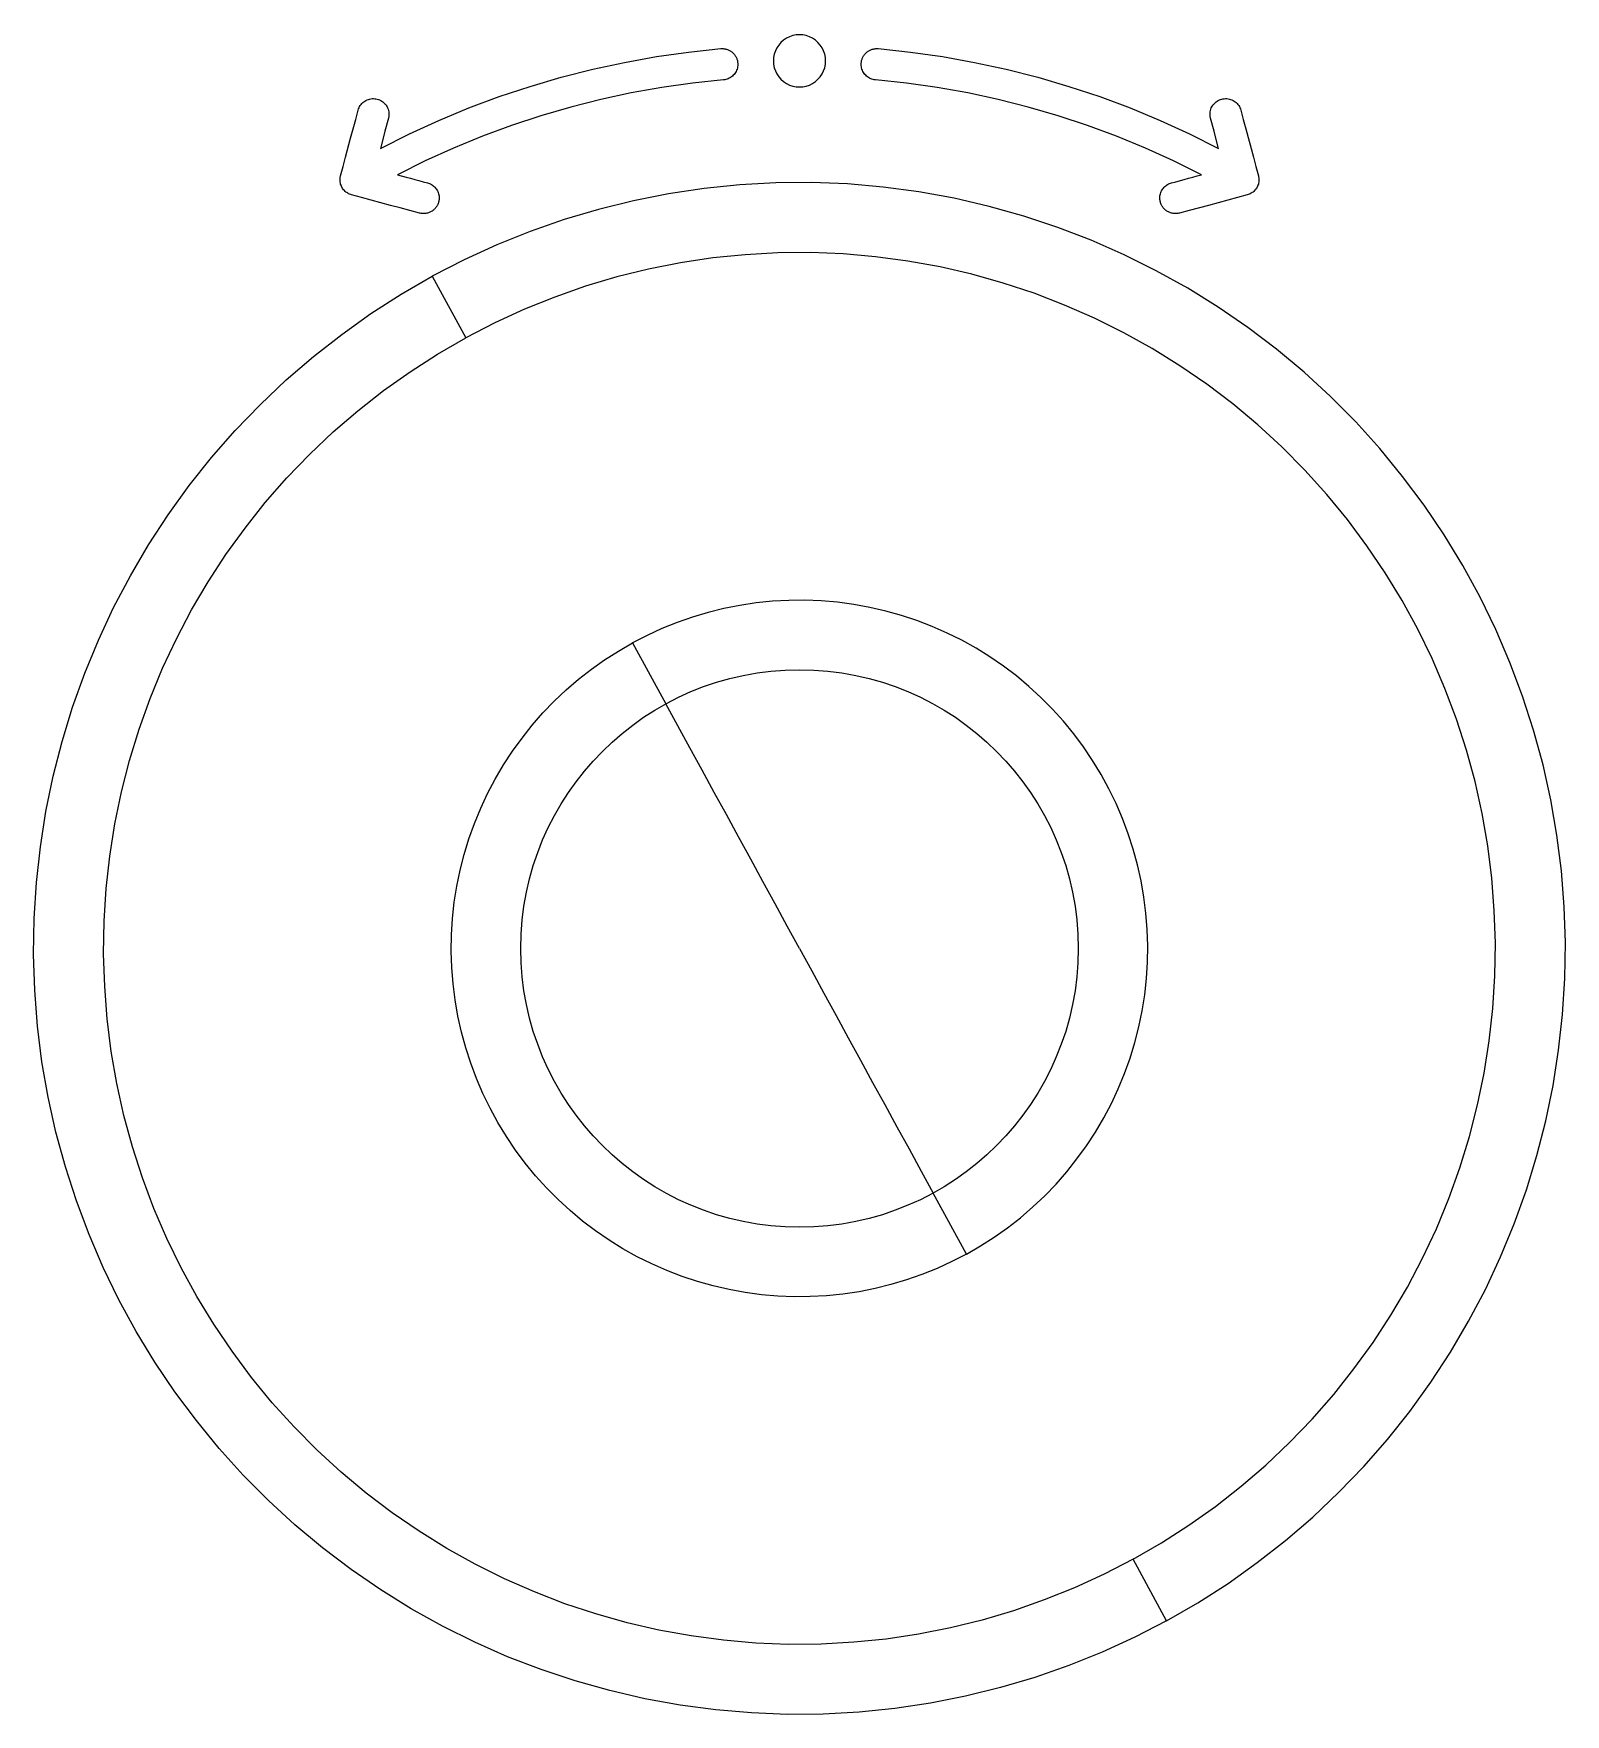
# Model space of a CAD drawing. Extents: x 0 to 320, y 0 to 1157.
# Drawn here: x 227.81 to 257.16, y 729.6 to 761.79 of the extents above; entities that cross this region are included whole.
import ezdxf

# ---------------------------------------------------------------- set-up
doc = ezdxf.new("R2010")
doc.units = 0
doc.layers.add('-15N-THT. THIẾT BỊ ĐÓNG MỞ', color=40, linetype='CONTINUOUS')

# ---------------------------------------------------------------- blocks, each defined once
blk = doc.blocks.new('06 - N - SC VSD ATV630C11~C16N4')
at = {"layer": '-15N-THT. THIẾT BỊ ĐÓNG MỞ'}
for p, q in [((79.112, 182.743), (79.723, 182.853)), ((79.723, 182.853), (80.339, 182.94)), ((80.339, 182.94), (80.957, 183.006)), ((80.957, 183.006), (80.971, 183.007)), ((80.957, 183.006), (80.957, 183.006)), ((80.971, 183.007), (80.986, 183.007)), ((80.986, 183.007), (81, 183.006)), ((81, 183.006), (81.014, 183.005)), ((81.014, 183.005), (81.028, 183.003)), ((81.028, 183.003), (81.042, 183.001)), ((81.042, 183.001), (81.056, 182.998)), ((81.056, 182.998), (81.07, 182.994)), ((81.07, 182.994), (81.083, 182.99)), ((81.083, 182.99), (81.097, 182.985)), ((81.097, 182.985), (81.11, 182.979)), ((81.11, 182.979), (81.122, 182.973)), ((81.122, 182.973), (81.135, 182.966)), ((81.135, 182.966), (81.147, 182.958)), ((81.147, 182.958), (81.159, 182.95)), ((81.159, 182.95), (81.17, 182.942)), ((81.17, 182.942), (81.181, 182.933)), ((81.181, 182.933), (81.191, 182.923)), ((81.191, 182.923), (81.201, 182.913)), ((81.201, 182.913), (81.211, 182.903)), ((81.211, 182.903), (81.22, 182.892)), ((81.22, 182.892), (81.228, 182.88)), ((81.228, 182.88), (81.236, 182.869)), ((81.236, 182.869), (81.243, 182.856)), ((81.243, 182.856), (81.25, 182.844)), ((83.68, 182.844), (83.687, 182.856)), ((83.687, 182.856), (83.694, 182.869)), ((83.694, 182.869), (83.702, 182.88)), ((83.702, 182.88), (83.71, 182.892)), ((83.71, 182.892), (83.719, 182.903)), ((83.719, 182.903), (83.729, 182.913)), ((83.729, 182.913), (83.739, 182.923)), ((83.739, 182.923), (83.749, 182.933)), ((83.749, 182.933), (83.76, 182.942)), ((83.76, 182.942), (83.771, 182.95)), ((83.771, 182.95), (83.783, 182.958)), ((83.783, 182.958), (83.795, 182.966)), ((83.795, 182.966), (83.808, 182.973)), ((83.808, 182.973), (83.82, 182.979)), ((83.82, 182.979), (83.833, 182.985)), ((83.833, 182.985), (83.847, 182.99)), ((83.847, 182.99), (83.86, 182.994)), ((83.86, 182.994), (83.874, 182.998)), ((83.874, 182.998), (83.888, 183.001)), ((83.888, 183.001), (83.902, 183.003)), ((83.902, 183.003), (83.916, 183.005)), ((83.916, 183.005), (83.93, 183.006)), ((83.93, 183.006), (83.944, 183.007)), ((83.944, 183.007), (83.959, 183.007)), ((83.959, 183.007), (83.973, 183.006)), ((83.973, 183.006), (84.591, 182.94)), ((83.973, 183.006), (83.973, 183.006)), ((84.591, 182.94), (85.206, 182.853)), ((85.206, 182.853), (85.818, 182.743)), ((77.901, 182.459), (78.504, 182.612)), ((78.504, 182.612), (79.112, 182.743)), ((81.227, 182.531), (81.212, 182.513)), ((81.24, 182.551), (81.227, 182.531)), ((81.251, 182.571), (81.24, 182.551)), ((81.25, 182.844), (81.256, 182.831)), ((81.261, 182.593), (81.251, 182.571)), ((81.256, 182.831), (81.262, 182.818)), ((81.269, 182.615), (81.261, 182.593)), ((81.262, 182.818), (81.267, 182.805)), ((81.267, 182.805), (81.271, 182.791)), ((81.275, 182.637), (81.269, 182.615)), ((81.271, 182.791), (81.275, 182.777)), ((81.275, 182.777), (81.278, 182.764)), ((81.28, 182.66), (81.275, 182.637)), ((81.278, 182.764), (81.28, 182.749)), ((81.28, 182.749), (81.282, 182.735)), ((81.282, 182.683), (81.28, 182.66)), ((81.282, 182.735), (81.283, 182.721)), ((81.283, 182.707), (81.282, 182.683)), ((81.283, 182.721), (81.283, 182.707)), ((81.283, 182.707), (81.283, 182.707)), ((81.965, 182.772), (81.965, 182.772)), ((82.965, 182.772), (82.965, 182.772)), ((83.647, 182.721), (83.648, 182.735)), ((83.647, 182.707), (83.647, 182.721)), ((83.648, 182.683), (83.647, 182.707)), ((83.647, 182.707), (83.647, 182.707)), ((83.648, 182.735), (83.65, 182.749)), ((83.65, 182.66), (83.648, 182.683)), ((83.65, 182.749), (83.652, 182.764)), ((83.655, 182.637), (83.65, 182.66)), ((83.652, 182.764), (83.655, 182.777)), ((83.655, 182.777), (83.659, 182.791)), ((83.661, 182.615), (83.655, 182.637)), ((83.659, 182.791), (83.663, 182.805)), ((83.669, 182.593), (83.661, 182.615)), ((83.663, 182.805), (83.668, 182.818)), ((83.668, 182.818), (83.674, 182.831)), ((83.679, 182.571), (83.669, 182.593)), ((83.674, 182.831), (83.68, 182.844)), ((83.69, 182.551), (83.679, 182.571)), ((83.703, 182.531), (83.69, 182.551)), ((83.718, 182.513), (83.703, 182.531)), ((85.818, 182.743), (86.426, 182.612)), ((86.426, 182.612), (87.029, 182.459)), ((76.715, 182.088), (77.305, 182.284)), ((77.305, 182.284), (77.901, 182.459)), ((79.829, 182.262), (79.243, 182.158)), ((80.418, 182.346), (79.829, 182.262)), ((81.009, 182.408), (80.418, 182.346)), ((81.033, 182.411), (81.009, 182.408)), ((81.009, 182.408), (81.009, 182.408)), ((81.056, 182.416), (81.033, 182.411)), ((81.078, 182.422), (81.056, 182.416)), ((81.1, 182.431), (81.078, 182.422)), ((81.121, 182.441), (81.1, 182.431)), ((81.142, 182.452), (81.121, 182.441)), ((81.161, 182.465), (81.142, 182.452)), ((81.179, 182.48), (81.161, 182.465)), ((81.196, 182.496), (81.179, 182.48)), ((81.212, 182.513), (81.196, 182.496)), ((83.734, 182.496), (83.718, 182.513)), ((83.751, 182.48), (83.734, 182.496)), ((83.769, 182.465), (83.751, 182.48)), ((83.788, 182.452), (83.769, 182.465)), ((83.809, 182.441), (83.788, 182.452)), ((83.83, 182.431), (83.809, 182.441)), ((83.852, 182.422), (83.83, 182.431)), ((83.874, 182.416), (83.852, 182.422)), ((83.897, 182.411), (83.874, 182.416)), ((83.92, 182.408), (83.897, 182.411)), ((84.512, 182.346), (83.92, 182.408)), ((83.92, 182.408), (83.92, 182.408)), ((85.101, 182.262), (84.512, 182.346)), ((85.687, 182.158), (85.101, 182.262)), ((87.029, 182.459), (87.625, 182.284)), ((87.625, 182.284), (88.215, 182.088)), ((74.028, 181.874), (74.039, 181.896)), ((74.039, 181.896), (74.052, 181.917)), ((74.052, 181.917), (74.067, 181.937)), ((74.067, 181.937), (74.083, 181.956)), ((74.083, 181.956), (74.101, 181.973)), ((74.101, 181.973), (74.12, 181.989)), ((74.12, 181.989), (74.14, 182.003)), ((74.14, 182.003), (74.161, 182.015)), ((74.161, 182.015), (74.184, 182.026)), ((74.184, 182.026), (74.207, 182.034)), ((74.207, 182.034), (74.23, 182.041)), ((74.23, 182.041), (74.255, 182.046)), ((74.255, 182.046), (74.279, 182.049)), ((74.279, 182.049), (74.304, 182.049)), ((74.304, 182.049), (74.328, 182.048)), ((74.328, 182.048), (74.353, 182.045)), ((74.353, 182.045), (74.377, 182.04)), ((74.377, 182.04), (74.4, 182.033)), ((74.4, 182.033), (74.423, 182.024)), ((74.423, 182.024), (74.446, 182.013)), ((74.446, 182.013), (74.467, 182)), ((74.467, 182), (74.487, 181.986)), ((74.487, 181.986), (74.506, 181.97)), ((74.506, 181.97), (74.523, 181.952)), ((74.523, 181.952), (74.539, 181.934)), ((74.539, 181.934), (74.553, 181.913)), ((74.553, 181.913), (74.566, 181.892)), ((74.566, 181.892), (74.576, 181.87)), ((76.132, 181.871), (76.715, 182.088)), ((78.084, 181.887), (77.513, 181.72)), ((78.661, 182.033), (78.084, 181.887)), ((79.243, 182.158), (78.661, 182.033)), ((86.269, 182.033), (85.687, 182.158)), ((86.846, 181.887), (86.269, 182.033)), ((87.417, 181.72), (86.846, 181.887)), ((88.215, 182.088), (88.798, 181.871)), ((90.353, 181.87), (90.364, 181.892)), ((90.364, 181.892), (90.377, 181.913)), ((90.377, 181.913), (90.391, 181.934)), ((90.391, 181.934), (90.407, 181.952)), ((90.407, 181.952), (90.424, 181.97)), ((90.424, 181.97), (90.443, 181.986)), ((90.443, 181.986), (90.463, 182)), ((90.463, 182), (90.484, 182.013)), ((90.484, 182.013), (90.507, 182.024)), ((90.507, 182.024), (90.529, 182.033)), ((90.529, 182.033), (90.553, 182.04)), ((90.553, 182.04), (90.577, 182.045)), ((90.577, 182.045), (90.602, 182.048)), ((90.602, 182.048), (90.626, 182.049)), ((90.626, 182.049), (90.651, 182.049)), ((90.651, 182.049), (90.675, 182.046)), ((90.675, 182.046), (90.7, 182.041)), ((90.7, 182.041), (90.723, 182.034)), ((90.723, 182.034), (90.746, 182.026)), ((90.746, 182.026), (90.769, 182.015)), ((90.769, 182.015), (90.79, 182.003)), ((90.79, 182.003), (90.81, 181.989)), ((90.81, 181.989), (90.829, 181.973)), ((90.829, 181.973), (90.847, 181.956)), ((90.847, 181.956), (90.863, 181.937)), ((90.863, 181.937), (90.878, 181.917)), ((90.878, 181.917), (90.891, 181.896)), ((90.891, 181.896), (90.902, 181.874)), ((73.916, 181.469), (73.964, 181.648)), ((73.964, 181.648), (74.012, 181.827)), ((74.012, 181.827), (74.019, 181.851)), ((74.012, 181.827), (74.012, 181.827)), ((74.019, 181.851), (74.028, 181.874)), ((74.591, 181.672), (74.525, 181.425)), ((74.576, 181.87), (74.585, 181.847)), ((74.585, 181.847), (74.592, 181.823)), ((74.594, 181.683), (74.591, 181.672)), ((74.591, 181.672), (74.591, 181.672)), ((74.592, 181.823), (74.597, 181.799)), ((74.596, 181.694), (74.594, 181.683)), ((74.598, 181.705), (74.596, 181.694)), ((74.597, 181.799), (74.6, 181.774)), ((74.6, 181.716), (74.598, 181.705)), ((74.6, 181.774), (74.601, 181.75)), ((74.601, 181.727), (74.6, 181.716)), ((74.601, 181.75), (74.601, 181.739)), ((74.601, 181.75), (74.601, 181.75)), ((74.601, 181.739), (74.601, 181.727)), ((74.993, 181.375), (75.558, 181.633)), ((75.558, 181.633), (76.132, 181.871)), ((77.513, 181.72), (76.948, 181.534)), ((87.982, 181.534), (87.417, 181.72)), ((88.798, 181.871), (89.372, 181.633)), ((89.372, 181.633), (89.937, 181.375)), ((90.329, 181.75), (90.33, 181.774)), ((90.329, 181.739), (90.329, 181.75)), ((90.329, 181.75), (90.329, 181.75)), ((90.329, 181.727), (90.329, 181.739)), ((90.33, 181.716), (90.329, 181.727)), ((90.33, 181.774), (90.333, 181.799)), ((90.332, 181.705), (90.33, 181.716)), ((90.334, 181.694), (90.332, 181.705)), ((90.333, 181.799), (90.338, 181.823)), ((90.336, 181.683), (90.334, 181.694)), ((90.339, 181.672), (90.336, 181.683)), ((90.338, 181.823), (90.345, 181.847)), ((90.405, 181.425), (90.339, 181.672)), ((90.339, 181.672), (90.339, 181.672)), ((90.345, 181.847), (90.353, 181.87)), ((90.902, 181.874), (90.911, 181.851)), ((90.911, 181.851), (90.918, 181.827)), ((90.918, 181.827), (90.966, 181.648)), ((90.918, 181.827), (90.918, 181.827)), ((90.966, 181.648), (91.014, 181.469)), ((73.771, 180.93), (73.867, 181.289)), ((73.867, 181.289), (73.916, 181.469)), ((74.437, 181.096), (74.993, 181.375)), ((74.503, 181.343), (74.437, 181.096)), ((74.525, 181.425), (74.503, 181.343)), ((76.39, 181.327), (75.839, 181.101)), ((76.948, 181.534), (76.39, 181.327)), ((88.54, 181.327), (87.982, 181.534)), ((89.091, 181.101), (88.54, 181.327)), ((89.937, 181.375), (90.493, 181.096)), ((90.427, 181.343), (90.405, 181.425)), ((90.493, 181.096), (90.427, 181.343)), ((91.014, 181.469), (91.159, 180.93)), ((73.723, 180.751), (73.771, 180.93)), ((74.437, 181.096), (74.437, 181.096)), ((75.839, 181.101), (75.297, 180.855)), ((89.632, 180.855), (89.091, 181.101)), ((90.493, 181.096), (90.493, 181.096)), ((91.159, 180.93), (91.207, 180.751)), ((73.675, 180.572), (73.723, 180.751)), ((75.297, 180.855), (74.765, 180.59)), ((90.165, 180.59), (89.632, 180.855)), ((91.207, 180.751), (91.255, 180.572)), ((73.665, 180.505), (73.666, 180.516)), ((73.665, 180.494), (73.665, 180.505)), ((73.666, 180.473), (73.665, 180.494)), ((73.665, 180.494), (73.665, 180.494)), ((73.666, 180.516), (73.667, 180.528)), ((73.668, 180.453), (73.666, 180.473)), ((73.667, 180.528), (73.668, 180.539)), ((73.668, 180.539), (73.67, 180.55)), ((73.671, 180.432), (73.668, 180.453)), ((73.67, 180.55), (73.673, 180.561)), ((73.676, 180.412), (73.671, 180.432)), ((73.673, 180.561), (73.675, 180.572)), ((73.675, 180.572), (73.675, 180.572)), ((73.683, 180.393), (73.676, 180.412)), ((73.69, 180.373), (73.683, 180.393)), ((73.699, 180.355), (73.69, 180.373)), ((73.709, 180.337), (73.699, 180.355)), ((73.721, 180.32), (73.709, 180.337)), ((73.733, 180.303), (73.721, 180.32)), ((73.747, 180.288), (73.733, 180.303)), ((73.762, 180.273), (73.747, 180.288)), ((73.777, 180.26), (73.762, 180.273)), ((74.765, 180.59), (74.929, 180.546)), ((74.765, 180.59), (74.765, 180.59)), ((74.929, 180.546), (75.012, 180.524)), ((75.012, 180.524), (75.094, 180.502)), ((75.094, 180.502), (75.176, 180.48)), ((75.176, 180.48), (75.258, 180.458)), ((75.258, 180.458), (75.341, 180.436)), ((75.341, 180.436), (75.36, 180.43)), ((75.341, 180.436), (75.341, 180.436)), ((75.36, 180.43), (75.38, 180.423)), ((75.38, 180.423), (75.399, 180.414)), ((75.399, 180.414), (75.417, 180.404)), ((75.417, 180.404), (75.434, 180.393)), ((75.434, 180.393), (75.451, 180.38)), ((75.451, 180.38), (75.466, 180.367)), ((75.466, 180.367), (75.481, 180.352)), ((75.481, 180.352), (75.495, 180.337)), ((75.495, 180.337), (75.507, 180.321)), ((75.507, 180.321), (75.519, 180.303)), ((75.519, 180.303), (75.529, 180.285)), ((75.529, 180.285), (75.538, 180.267)), ((80.638, 180.328), (79.957, 180.226)), ((81.322, 180.398), (80.638, 180.328)), ((82.009, 180.435), (81.322, 180.398)), ((82.697, 180.441), (82.009, 180.435)), ((83.384, 180.414), (82.697, 180.441)), ((84.069, 180.354), (83.384, 180.414)), ((84.751, 180.263), (84.069, 180.354)), ((89.392, 180.267), (89.401, 180.285)), ((89.401, 180.285), (89.411, 180.303)), ((89.411, 180.303), (89.423, 180.321)), ((89.423, 180.321), (89.435, 180.337)), ((89.435, 180.337), (89.449, 180.352)), ((89.449, 180.352), (89.464, 180.367)), ((89.464, 180.367), (89.479, 180.38)), ((89.479, 180.38), (89.496, 180.393)), ((89.496, 180.393), (89.513, 180.404)), ((89.513, 180.404), (89.531, 180.414)), ((89.531, 180.414), (89.55, 180.423)), ((89.55, 180.423), (89.57, 180.43)), ((89.57, 180.43), (89.589, 180.436)), ((89.589, 180.436), (89.672, 180.458)), ((89.589, 180.436), (89.589, 180.436)), ((89.672, 180.458), (89.836, 180.502)), ((89.836, 180.502), (89.918, 180.524)), ((89.918, 180.524), (90.001, 180.546)), ((90.001, 180.546), (90.083, 180.568)), ((90.083, 180.568), (90.165, 180.59)), ((90.165, 180.59), (90.165, 180.59)), ((91.168, 180.273), (91.153, 180.26)), ((91.183, 180.288), (91.168, 180.273)), ((91.197, 180.303), (91.183, 180.288)), ((91.209, 180.32), (91.197, 180.303)), ((91.221, 180.337), (91.209, 180.32)), ((91.231, 180.355), (91.221, 180.337)), ((91.24, 180.373), (91.231, 180.355)), ((91.247, 180.393), (91.24, 180.373)), ((91.254, 180.412), (91.247, 180.393)), ((91.259, 180.432), (91.254, 180.412)), ((91.255, 180.572), (91.257, 180.561)), ((91.255, 180.572), (91.255, 180.572)), ((91.257, 180.561), (91.26, 180.55)), ((91.262, 180.453), (91.259, 180.432)), ((91.26, 180.55), (91.262, 180.539)), ((91.262, 180.539), (91.263, 180.528)), ((91.264, 180.473), (91.262, 180.453)), ((91.263, 180.528), (91.264, 180.516)), ((91.264, 180.516), (91.265, 180.505)), ((91.265, 180.494), (91.264, 180.473)), ((91.265, 180.505), (91.265, 180.494)), ((91.265, 180.494), (91.265, 180.494)), ((73.794, 180.248), (73.777, 180.26)), ((73.811, 180.236), (73.794, 180.248)), ((73.829, 180.226), (73.811, 180.236)), ((73.848, 180.218), (73.829, 180.226)), ((73.868, 180.21), (73.848, 180.218)), ((73.887, 180.204), (73.868, 180.21)), ((74.073, 180.155), (73.887, 180.204)), ((73.887, 180.204), (73.887, 180.204)), ((74.258, 180.105), (74.073, 180.155)), ((74.444, 180.055), (74.258, 180.105)), ((74.629, 180.005), (74.444, 180.055)), ((74.815, 179.956), (74.629, 180.005)), ((75, 179.906), (74.815, 179.956)), ((75.496, 179.957), (75.486, 179.945)), ((75.505, 179.97), (75.496, 179.957)), ((75.514, 179.983), (75.505, 179.97)), ((75.522, 179.996), (75.514, 179.983)), ((75.53, 180.01), (75.522, 179.996)), ((75.537, 180.024), (75.53, 180.01)), ((75.543, 180.038), (75.537, 180.024)), ((75.538, 180.267), (75.545, 180.248)), ((75.548, 180.053), (75.543, 180.038)), ((75.545, 180.248), (75.552, 180.228)), ((75.553, 180.068), (75.548, 180.053)), ((75.552, 180.228), (75.557, 180.208)), ((75.556, 180.084), (75.553, 180.068)), ((75.559, 180.099), (75.556, 180.084)), ((75.557, 180.208), (75.56, 180.187)), ((75.561, 180.115), (75.559, 180.099)), ((75.56, 180.187), (75.562, 180.167)), ((75.563, 180.131), (75.561, 180.115)), ((75.562, 180.167), (75.563, 180.146)), ((75.563, 180.146), (75.563, 180.131)), ((75.563, 180.146), (75.563, 180.146)), ((79.283, 180.093), (78.615, 179.928)), ((79.957, 180.226), (79.283, 180.093)), ((85.428, 180.14), (84.751, 180.263)), ((86.098, 179.985), (85.428, 180.14)), ((86.76, 179.8), (86.098, 179.985)), ((89.367, 180.146), (89.368, 180.167)), ((89.367, 180.131), (89.367, 180.146)), ((89.367, 180.146), (89.367, 180.146)), ((89.369, 180.115), (89.367, 180.131)), ((89.368, 180.167), (89.37, 180.187)), ((89.371, 180.099), (89.369, 180.115)), ((89.37, 180.187), (89.373, 180.208)), ((89.374, 180.084), (89.371, 180.099)), ((89.373, 180.208), (89.378, 180.228)), ((89.377, 180.068), (89.374, 180.084)), ((89.382, 180.053), (89.377, 180.068)), ((89.378, 180.228), (89.385, 180.248)), ((89.387, 180.038), (89.382, 180.053)), ((89.385, 180.248), (89.392, 180.267)), ((89.393, 180.024), (89.387, 180.038)), ((89.4, 180.01), (89.393, 180.024)), ((89.407, 179.996), (89.4, 180.01)), ((89.416, 179.983), (89.407, 179.996)), ((89.425, 179.97), (89.416, 179.983)), ((89.434, 179.957), (89.425, 179.97)), ((89.444, 179.945), (89.434, 179.957)), ((90.301, 180.005), (89.93, 179.906)), ((90.486, 180.055), (90.301, 180.005)), ((90.857, 180.155), (90.486, 180.055)), ((91.043, 180.204), (90.857, 180.155)), ((91.062, 180.21), (91.043, 180.204)), ((91.043, 180.204), (91.043, 180.204)), ((91.082, 180.218), (91.062, 180.21)), ((91.1, 180.226), (91.082, 180.218)), ((91.119, 180.236), (91.1, 180.226)), ((91.136, 180.248), (91.119, 180.236)), ((91.153, 180.26), (91.136, 180.248)), ((75.185, 179.856), (75, 179.906)), ((75.201, 179.853), (75.185, 179.856)), ((75.185, 179.856), (75.185, 179.856)), ((75.216, 179.85), (75.201, 179.853)), ((75.232, 179.848), (75.216, 179.85)), ((75.247, 179.847), (75.232, 179.848)), ((75.263, 179.846), (75.247, 179.847)), ((75.279, 179.847), (75.263, 179.846)), ((75.295, 179.848), (75.279, 179.847)), ((75.31, 179.85), (75.295, 179.848)), ((75.326, 179.853), (75.31, 179.85)), ((75.341, 179.857), (75.326, 179.853)), ((75.356, 179.861), (75.341, 179.857)), ((75.371, 179.866), (75.356, 179.861)), ((75.385, 179.872), (75.371, 179.866)), ((75.399, 179.879), (75.385, 179.872)), ((75.413, 179.887), (75.399, 179.879)), ((75.427, 179.895), (75.413, 179.887)), ((75.439, 179.904), (75.427, 179.895)), ((75.452, 179.913), (75.439, 179.904)), ((75.464, 179.923), (75.452, 179.913)), ((75.475, 179.934), (75.464, 179.923)), ((75.486, 179.945), (75.475, 179.934)), ((77.955, 179.732), (77.306, 179.505)), ((78.615, 179.928), (77.955, 179.732)), ((87.413, 179.583), (86.76, 179.8)), ((89.455, 179.934), (89.444, 179.945)), ((89.466, 179.923), (89.455, 179.934)), ((89.478, 179.913), (89.466, 179.923)), ((89.491, 179.904), (89.478, 179.913)), ((89.503, 179.895), (89.491, 179.904)), ((89.517, 179.887), (89.503, 179.895)), ((89.531, 179.879), (89.517, 179.887)), ((89.545, 179.872), (89.531, 179.879)), ((89.559, 179.866), (89.545, 179.872)), ((89.574, 179.861), (89.559, 179.866)), ((89.589, 179.857), (89.574, 179.861)), ((89.604, 179.853), (89.589, 179.857)), ((89.62, 179.85), (89.604, 179.853)), ((89.635, 179.848), (89.62, 179.85)), ((89.651, 179.847), (89.635, 179.848)), ((89.667, 179.846), (89.651, 179.847)), ((89.682, 179.847), (89.667, 179.846)), ((89.698, 179.848), (89.682, 179.847)), ((89.714, 179.85), (89.698, 179.848)), ((89.729, 179.853), (89.714, 179.85)), ((89.745, 179.856), (89.729, 179.853)), ((89.93, 179.906), (89.745, 179.856)), ((89.745, 179.856), (89.745, 179.856)), ((77.306, 179.505), (76.668, 179.249)), ((88.055, 179.336), (87.413, 179.583)), ((88.684, 179.059), (88.055, 179.336)), ((76.668, 179.249), (76.043, 178.962)), ((80.805, 178.997), (80.187, 178.905)), ((81.426, 179.06), (80.805, 178.997)), ((82.05, 179.094), (81.426, 179.06)), ((82.675, 179.099), (82.05, 179.094)), ((83.3, 179.075), (82.675, 179.099)), ((83.922, 179.021), (83.3, 179.075)), ((84.542, 178.938), (83.922, 179.021)), ((89.3, 178.753), (88.684, 179.059)), ((76.043, 178.962), (75.431, 178.646)), ((79.574, 178.783), (78.967, 178.634)), ((80.187, 178.905), (79.574, 178.783)), ((85.157, 178.826), (84.542, 178.938)), ((85.766, 178.686), (85.157, 178.826)), ((86.367, 178.517), (85.766, 178.686)), ((89.901, 178.418), (89.3, 178.753)), ((74.836, 178.303), (75.431, 178.646)), ((75.431, 178.646), (76.075, 177.469)), ((78.368, 178.455), (77.778, 178.249)), ((78.967, 178.634), (78.368, 178.455)), ((86.96, 178.32), (86.367, 178.517)), ((90.486, 178.055), (89.901, 178.418)), ((74.257, 177.931), (74.836, 178.303)), ((77.778, 178.249), (77.198, 178.016)), ((87.544, 178.095), (86.96, 178.32)), ((88.116, 177.844), (87.544, 178.095)), ((91.053, 177.666), (90.486, 178.055)), ((73.696, 177.533), (74.257, 177.931)), ((76.63, 177.756), (76.075, 177.469)), ((77.198, 178.016), (76.63, 177.756)), ((88.675, 177.565), (88.116, 177.844)), ((73.154, 177.109), (73.696, 177.533)), ((75.533, 177.157), (76.075, 177.469)), ((89.221, 177.261), (88.675, 177.565)), ((91.601, 177.25), (91.053, 177.666)), ((72.633, 176.66), (73.154, 177.109)), ((75.007, 176.819), (75.533, 177.157)), ((89.752, 176.932), (89.221, 177.261)), ((92.129, 176.81), (91.601, 177.25)), ((74.498, 176.458), (75.007, 176.819)), ((90.268, 176.578), (89.752, 176.932)), ((92.636, 176.345), (92.129, 176.81)), ((72.133, 176.187), (72.633, 176.66)), ((74.006, 176.072), (74.498, 176.458)), ((90.766, 176.201), (90.268, 176.578)), ((71.657, 175.692), (72.133, 176.187)), ((91.245, 175.8), (90.766, 176.201)), ((93.12, 175.856), (92.636, 176.345)), ((73.532, 175.665), (74.006, 176.072)), ((91.706, 175.378), (91.245, 175.8)), ((93.581, 175.346), (93.12, 175.856)), ((71.203, 175.174), (71.657, 175.692)), ((73.078, 175.235), (73.532, 175.665)), ((70.775, 174.636), (71.203, 175.174)), ((72.645, 174.785), (73.078, 175.235)), ((92.146, 174.934), (91.706, 175.378)), ((94.018, 174.814), (93.581, 175.346)), ((92.565, 174.47), (92.146, 174.934)), ((94.429, 174.263), (94.018, 174.814)), ((70.372, 174.078), (70.775, 174.636)), ((72.233, 174.314), (72.645, 174.785)), ((71.844, 173.825), (72.233, 174.314)), ((92.961, 173.987), (92.565, 174.47)), ((94.814, 173.693), (94.429, 174.263)), ((69.996, 173.502), (70.372, 174.078)), ((93.335, 173.486), (92.961, 173.987)), ((71.478, 173.319), (71.844, 173.825)), ((95.171, 173.105), (94.814, 173.693)), ((69.648, 172.91), (69.996, 173.502)), ((71.137, 172.795), (71.478, 173.319)), ((93.684, 172.968), (93.335, 173.486)), ((69.327, 172.301), (69.648, 172.91)), ((94.009, 172.434), (93.684, 172.968)), ((95.501, 172.501), (95.171, 173.105)), ((70.82, 172.257), (71.137, 172.795)), ((69.036, 171.678), (69.327, 172.301)), ((70.529, 171.704), (70.82, 172.257)), ((81.018, 172.284), (80.714, 172.209)), ((81.325, 172.344), (81.018, 172.284)), ((81.634, 172.39), (81.325, 172.344)), ((81.945, 172.422), (81.634, 172.39)), ((82.258, 172.439), (81.945, 172.422)), ((82.57, 172.442), (82.258, 172.439)), ((82.883, 172.429), (82.57, 172.442)), ((83.194, 172.402), (82.883, 172.429)), ((83.504, 172.361), (83.194, 172.402)), ((83.812, 172.305), (83.504, 172.361)), ((84.117, 172.235), (83.812, 172.305)), ((84.418, 172.15), (84.117, 172.235)), ((94.309, 171.886), (94.009, 172.434)), ((95.802, 171.883), (95.501, 172.501)), ((80.119, 172.016), (79.829, 171.9)), ((80.414, 172.119), (80.119, 172.016)), ((80.714, 172.209), (80.414, 172.119)), ((84.715, 172.051), (84.418, 172.15)), ((85.007, 171.939), (84.715, 172.051)), ((85.293, 171.813), (85.007, 171.939)), ((68.774, 171.042), (69.036, 171.678)), ((70.264, 171.138), (70.529, 171.704)), ((78.996, 171.469), (79.267, 171.626)), ((79.545, 171.769), (79.267, 171.626)), ((79.267, 171.626), (79.905, 170.457)), ((79.829, 171.9), (79.545, 171.769)), ((85.573, 171.674), (85.293, 171.813)), ((85.846, 171.522), (85.573, 171.674)), ((94.583, 171.324), (94.309, 171.886)), ((96.074, 171.251), (95.802, 171.883)), ((78.478, 171.12), (78.733, 171.301)), ((78.733, 171.301), (78.996, 171.469)), ((86.112, 171.357), (85.846, 171.522)), ((86.37, 171.18), (86.112, 171.357)), ((94.829, 170.75), (94.583, 171.324)), ((68.542, 170.394), (68.774, 171.042)), ((70.026, 170.56), (70.264, 171.138)), ((78.231, 170.927), (78.478, 171.12)), ((86.619, 170.991), (86.37, 171.18)), ((86.859, 170.79), (86.619, 170.991)), ((96.316, 170.607), (96.074, 171.251)), ((77.767, 170.508), (77.994, 170.723)), ((77.994, 170.723), (78.231, 170.927)), ((87.09, 170.579), (86.859, 170.79)), ((95.049, 170.165), (94.829, 170.75)), ((68.34, 169.737), (68.542, 170.394)), ((69.815, 169.972), (70.026, 170.56)), ((77.55, 170.282), (77.767, 170.508)), ((80.136, 170.035), (79.905, 170.457)), ((87.31, 170.357), (87.09, 170.579)), ((87.519, 170.125), (87.31, 170.357)), ((96.527, 169.953), (96.316, 170.607)), ((69.632, 169.374), (69.815, 169.972)), ((77.15, 169.802), (77.344, 170.047)), ((77.344, 170.047), (77.55, 170.282)), ((80.367, 169.612), (80.136, 170.035)), ((87.718, 169.883), (87.519, 170.125)), ((95.241, 169.57), (95.049, 170.165)), ((68.17, 169.07), (68.34, 169.737)), ((76.966, 169.549), (77.15, 169.802)), ((87.905, 169.632), (87.718, 169.883)), ((96.708, 169.289), (96.527, 169.953)), ((69.477, 168.769), (69.632, 169.374)), ((76.795, 169.287), (76.966, 169.549)), ((80.599, 169.187), (80.367, 169.612)), ((88.08, 169.373), (87.905, 169.632)), ((88.243, 169.106), (88.08, 169.373)), ((95.405, 168.967), (95.241, 169.57)), ((68.031, 168.397), (68.17, 169.07)), ((76.491, 168.74), (76.637, 169.017)), ((76.637, 169.017), (76.795, 169.287)), ((80.831, 168.762), (80.599, 169.187)), ((88.393, 168.832), (88.243, 169.106)), ((96.857, 168.617), (96.708, 169.289)), ((69.351, 168.157), (69.477, 168.769)), ((76.359, 168.457), (76.491, 168.74)), ((81.064, 168.336), (80.831, 168.762)), ((88.529, 168.55), (88.393, 168.832)), ((95.541, 168.357), (95.405, 168.967)), ((67.924, 167.717), (68.031, 168.397)), ((76.239, 168.168), (76.359, 168.457)), ((88.653, 168.263), (88.529, 168.55)), ((96.974, 167.94), (96.857, 168.617)), ((69.254, 167.539), (69.351, 168.157)), ((76.134, 167.874), (76.239, 168.168)), ((81.297, 167.91), (81.064, 168.336)), ((88.763, 167.97), (88.653, 168.263)), ((95.648, 167.741), (95.541, 168.357)), ((67.849, 167.033), (67.924, 167.717)), ((76.042, 167.574), (76.134, 167.874)), ((81.53, 167.483), (81.297, 167.91)), ((88.859, 167.673), (88.763, 167.97)), ((95.726, 167.121), (95.648, 167.741)), ((97.06, 167.257), (96.974, 167.94)), ((69.185, 166.918), (69.254, 167.539)), ((75.965, 167.271), (76.042, 167.574)), ((81.764, 167.055), (81.53, 167.483)), ((88.941, 167.371), (88.859, 167.673)), ((75.902, 166.965), (75.965, 167.271)), ((89.009, 167.066), (88.941, 167.371)), ((95.774, 166.498), (95.726, 167.121)), ((97.114, 166.572), (97.06, 167.257)), ((67.806, 166.347), (67.849, 167.033)), ((69.146, 166.294), (69.185, 166.918)), ((75.853, 166.656), (75.902, 166.965)), ((81.997, 166.628), (81.764, 167.055)), ((89.063, 166.757), (89.009, 167.066)), ((89.101, 166.447), (89.063, 166.757)), ((75.819, 166.345), (75.853, 166.656)), ((82.231, 166.2), (81.997, 166.628)), ((89.126, 166.135), (89.101, 166.447)), ((95.794, 165.874), (95.774, 166.498)), ((97.135, 165.884), (97.114, 166.572)), ((67.795, 165.659), (67.806, 166.347)), ((69.136, 165.669), (69.146, 166.294)), ((75.799, 166.033), (75.819, 166.345)), ((82.465, 165.772), (82.231, 166.2)), ((89.136, 165.823), (89.126, 166.135)), ((75.795, 165.72), (75.799, 166.033)), ((89.131, 165.51), (89.136, 165.823)), ((95.784, 165.249), (95.794, 165.874)), ((97.124, 165.196), (97.135, 165.884)), ((67.816, 164.972), (67.795, 165.659)), ((69.156, 165.045), (69.136, 165.669)), ((75.804, 165.408), (75.795, 165.72)), ((82.465, 165.772), (82.699, 165.343)), ((89.111, 165.198), (89.131, 165.51)), ((75.829, 165.096), (75.804, 165.408)), ((82.699, 165.343), (82.933, 164.915)), ((89.077, 164.887), (89.111, 165.198)), ((95.745, 164.625), (95.784, 165.249)), ((97.081, 164.51), (97.124, 165.196)), ((67.87, 164.286), (67.816, 164.972)), ((69.204, 164.422), (69.156, 165.045)), ((75.868, 164.786), (75.829, 165.096)), ((82.933, 164.915), (83.166, 164.488)), ((89.028, 164.578), (89.077, 164.887)), ((75.921, 164.478), (75.868, 164.786)), ((88.965, 164.272), (89.028, 164.578)), ((95.677, 164.004), (95.745, 164.625)), ((97.006, 163.826), (97.081, 164.51)), ((67.955, 163.604), (67.87, 164.286)), ((69.282, 163.802), (69.204, 164.422)), ((75.989, 164.172), (75.921, 164.478)), ((83.166, 164.488), (83.4, 164.06)), ((88.887, 163.969), (88.965, 164.272)), ((76.071, 163.87), (75.989, 164.172)), ((76.167, 163.573), (76.071, 163.87)), ((83.4, 164.06), (83.633, 163.633)), ((88.796, 163.67), (88.887, 163.969)), ((95.579, 163.387), (95.677, 164.004)), ((68.073, 162.926), (67.955, 163.604)), ((69.389, 163.186), (69.282, 163.802)), ((76.277, 163.28), (76.167, 163.573)), ((83.633, 163.633), (83.866, 163.207)), ((88.69, 163.375), (88.796, 163.67)), ((96.899, 163.147), (97.006, 163.826)), ((76.401, 162.993), (76.277, 163.28)), ((88.571, 163.086), (88.69, 163.375)), ((95.453, 162.775), (95.579, 163.387)), ((68.222, 162.254), (68.073, 162.926)), ((69.524, 162.576), (69.389, 163.186)), ((76.537, 162.712), (76.401, 162.993)), ((83.866, 163.207), (84.099, 162.781)), ((88.439, 162.803), (88.571, 163.086)), ((96.76, 162.473), (96.899, 163.147)), ((69.688, 161.973), (69.524, 162.576)), ((76.687, 162.437), (76.537, 162.712)), ((84.099, 162.781), (84.331, 162.356)), ((88.293, 162.526), (88.439, 162.803)), ((95.298, 162.169), (95.453, 162.775)), ((68.403, 161.591), (68.222, 162.254)), ((76.85, 162.17), (76.687, 162.437)), ((84.331, 162.356), (84.563, 161.932)), ((87.963, 161.995), (88.134, 162.256)), ((88.134, 162.256), (88.293, 162.526)), ((96.59, 161.807), (96.76, 162.473)), ((69.881, 161.378), (69.688, 161.973)), ((77.025, 161.911), (76.85, 162.17)), ((84.563, 161.932), (84.794, 161.508)), ((87.78, 161.741), (87.963, 161.995)), ((95.115, 161.571), (95.298, 162.169)), ((77.212, 161.66), (77.025, 161.911)), ((77.411, 161.418), (77.212, 161.66)), ((87.585, 161.496), (87.78, 161.741)), ((96.388, 161.149), (96.59, 161.807)), ((68.614, 160.936), (68.403, 161.591)), ((70.1, 160.793), (69.881, 161.378)), ((77.62, 161.186), (77.411, 161.418)), ((84.794, 161.508), (85.025, 161.086)), ((87.379, 161.261), (87.585, 161.496)), ((94.904, 160.983), (95.115, 161.571)), ((77.84, 160.964), (77.62, 161.186)), ((78.071, 160.753), (77.84, 160.964)), ((85.663, 159.917), (85.025, 161.086)), ((86.935, 160.821), (87.163, 161.036)), ((87.163, 161.036), (87.379, 161.261)), ((94.666, 160.405), (94.904, 160.983)), ((96.156, 160.501), (96.388, 161.149)), ((68.856, 160.292), (68.614, 160.936)), ((70.347, 160.219), (70.1, 160.793)), ((78.311, 160.552), (78.071, 160.753)), ((86.699, 160.616), (86.935, 160.821)), ((78.56, 160.363), (78.311, 160.552)), ((78.818, 160.186), (78.56, 160.363)), ((86.197, 160.243), (86.452, 160.424)), ((86.452, 160.424), (86.699, 160.616)), ((94.401, 159.839), (94.666, 160.405)), ((95.894, 159.865), (96.156, 160.501)), ((69.128, 159.66), (68.856, 160.292)), ((70.621, 159.657), (70.347, 160.219)), ((79.084, 160.021), (78.818, 160.186)), ((79.357, 159.869), (79.084, 160.021)), ((85.663, 159.917), (85.934, 160.074)), ((85.934, 160.074), (86.197, 160.243)), ((79.637, 159.73), (79.357, 159.869)), ((79.923, 159.604), (79.637, 159.73)), ((85.385, 159.774), (85.101, 159.644)), ((85.663, 159.917), (85.385, 159.774)), ((94.11, 159.286), (94.401, 159.839)), ((95.603, 159.242), (95.894, 159.865)), ((69.429, 159.042), (69.128, 159.66)), ((70.92, 159.109), (70.621, 159.657)), ((80.215, 159.492), (79.923, 159.604)), ((80.512, 159.393), (80.215, 159.492)), ((80.813, 159.309), (80.512, 159.393)), ((84.515, 159.424), (84.216, 159.335)), ((84.811, 159.527), (84.515, 159.424)), ((85.101, 159.644), (84.811, 159.527)), ((69.759, 158.438), (69.429, 159.042)), ((71.246, 158.575), (70.92, 159.109)), ((81.118, 159.238), (80.813, 159.309)), ((81.426, 159.182), (81.118, 159.238)), ((81.736, 159.141), (81.426, 159.182)), ((82.047, 159.114), (81.736, 159.141)), ((82.36, 159.102), (82.047, 159.114)), ((82.672, 159.104), (82.36, 159.102)), ((82.985, 159.121), (82.672, 159.104)), ((83.296, 159.153), (82.985, 159.121)), ((83.605, 159.199), (83.296, 159.153)), ((83.912, 159.26), (83.605, 159.199)), ((84.216, 159.335), (83.912, 159.26)), ((93.793, 158.748), (94.11, 159.286)), ((95.282, 158.634), (95.603, 159.242)), ((93.452, 158.224), (93.793, 158.748)), ((70.116, 157.851), (69.759, 158.438)), ((71.595, 158.057), (71.246, 158.575)), ((94.933, 158.041), (95.282, 158.634)), ((93.086, 157.718), (93.452, 158.224)), ((70.501, 157.281), (70.116, 157.851)), ((71.969, 157.556), (71.595, 158.057)), ((94.557, 157.465), (94.933, 158.041)), ((72.365, 157.073), (71.969, 157.556)), ((92.697, 157.229), (93.086, 157.718)), ((94.155, 156.907), (94.557, 157.465)), ((70.912, 156.729), (70.501, 157.281)), ((92.285, 156.759), (92.697, 157.229)), ((72.784, 156.609), (72.365, 157.073)), ((93.726, 156.369), (94.155, 156.907)), ((71.349, 156.198), (70.912, 156.729)), ((73.224, 156.165), (72.784, 156.609)), ((91.852, 156.308), (92.285, 156.759)), ((71.81, 155.687), (71.349, 156.198)), ((73.685, 155.743), (73.224, 156.165)), ((91.398, 155.879), (91.852, 156.308)), ((93.273, 155.852), (93.726, 156.369)), ((90.924, 155.471), (91.398, 155.879)), ((92.796, 155.356), (93.273, 155.852)), ((72.294, 155.199), (71.81, 155.687)), ((74.164, 155.342), (73.685, 155.743)), ((72.801, 154.734), (72.294, 155.199)), ((74.662, 154.965), (74.164, 155.342)), ((90.432, 155.086), (90.924, 155.471)), ((92.297, 154.883), (92.796, 155.356)), ((75.177, 154.611), (74.662, 154.965)), ((89.923, 154.724), (90.432, 155.086)), ((91.776, 154.434), (92.297, 154.883)), ((73.329, 154.293), (72.801, 154.734)), ((75.709, 154.282), (75.177, 154.611)), ((89.397, 154.386), (89.923, 154.724)), ((73.877, 153.877), (73.329, 154.293)), ((76.255, 153.977), (75.709, 154.282)), ((88.855, 154.074), (89.397, 154.386)), ((91.234, 154.01), (91.776, 154.434)), ((74.444, 153.488), (73.877, 153.877)), ((76.814, 153.699), (76.255, 153.977)), ((88.855, 154.074), (88.3, 153.787)), ((89.498, 152.897), (88.855, 154.074)), ((90.673, 153.612), (91.234, 154.01)), ((77.386, 153.448), (76.814, 153.699)), ((88.3, 153.787), (87.732, 153.527)), ((90.094, 153.241), (90.673, 153.612)), ((75.029, 153.125), (74.444, 153.488)), ((77.969, 153.223), (77.386, 153.448)), ((87.152, 153.294), (86.562, 153.088)), ((87.732, 153.527), (87.152, 153.294)), ((89.498, 152.897), (90.094, 153.241)), ((75.63, 152.791), (75.029, 153.125)), ((78.563, 153.026), (77.969, 153.223)), ((79.164, 152.857), (78.563, 153.026)), ((85.963, 152.91), (85.356, 152.76)), ((86.562, 153.088), (85.963, 152.91)), ((76.246, 152.485), (75.63, 152.791)), ((79.773, 152.717), (79.164, 152.857)), ((80.388, 152.605), (79.773, 152.717)), ((81.008, 152.522), (80.388, 152.605)), ((84.743, 152.639), (84.125, 152.546)), ((85.356, 152.76), (84.743, 152.639)), ((89.498, 152.897), (88.887, 152.581)), ((76.875, 152.208), (76.246, 152.485)), ((81.63, 152.469), (81.008, 152.522)), ((82.255, 152.444), (81.63, 152.469)), ((82.88, 152.449), (82.255, 152.444)), ((83.504, 152.483), (82.88, 152.449)), ((84.125, 152.546), (83.504, 152.483)), ((88.262, 152.295), (87.624, 152.038)), ((88.887, 152.581), (88.262, 152.295)), ((77.517, 151.961), (76.875, 152.208)), ((78.17, 151.744), (77.517, 151.961)), ((87.624, 152.038), (86.974, 151.811)), ((78.832, 151.558), (78.17, 151.744)), ((86.974, 151.811), (86.315, 151.615)), ((79.502, 151.403), (78.832, 151.558)), ((80.179, 151.28), (79.502, 151.403)), ((84.973, 151.317), (84.292, 151.215)), ((85.647, 151.45), (84.973, 151.317)), ((86.315, 151.615), (85.647, 151.45)), ((80.861, 151.189), (80.179, 151.28)), ((81.546, 151.13), (80.861, 151.189)), ((82.233, 151.103), (81.546, 151.13)), ((82.921, 151.108), (82.233, 151.103)), ((83.608, 151.146), (82.921, 151.108)), ((84.292, 151.215), (83.608, 151.146))]:
    blk.add_line(p, q, dxfattribs=at)
blk.add_circle((82.465, 165.772), 5.339, dxfattribs=at)
for start_param, end_param in [(0, 3.141593), (-3.141593, 0)]:
    blk.add_ellipse((82.465, 182.772), major_axis=(0.5, 0), ratio=1, start_param=start_param, end_param=end_param, dxfattribs=at)

msp = doc.modelspace()

# ---------------------------------------------------------------- block references
msp.add_blockref('06 - N - SC VSD ATV630C11~C16N4', (160.02, 578.5))

doc.saveas('drawing.dxf')
